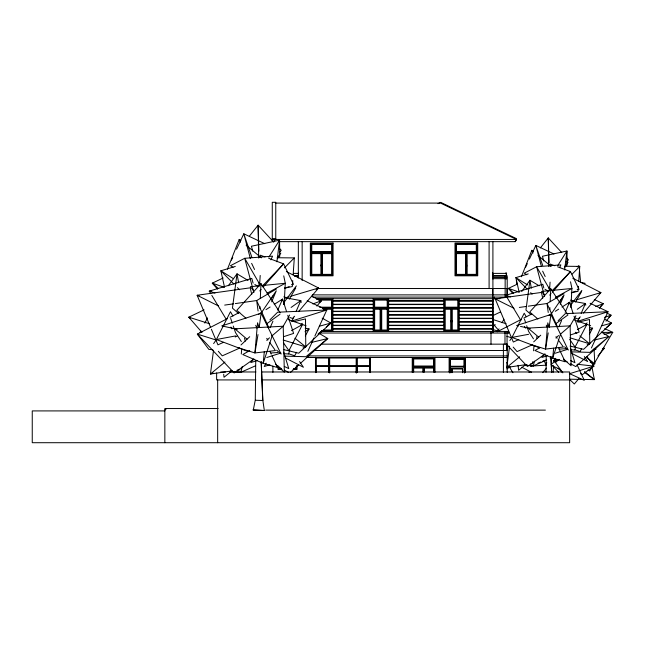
<?xml version="1.0" encoding="UTF-8"?>
<svg xmlns="http://www.w3.org/2000/svg" width="645" height="645" viewBox="0 0 645 645"><rect width="100%" height="100%" fill="white"/><g stroke="black" fill="none" stroke-linecap="round" stroke-linejoin="round"><path stroke-width="0.97" d="M255.751 360.547L255.275 400.053L253.275 410.123L264.337 410.518L262.862 400.505L261.209 361.861M546.025 372.221L546.234 355.371M451.887 372.552L451.976 368.505L462.465 368.505L462.554 372.552M259.427 284.526L259.5 282.526M549.419 289.565L549.492 287.606M258.992 285.84L259.121 282.873M260.257 257.178L260.346 255.202L264.998 256.928M259.854 308.471L259.943 306.48M260.298 298.522L260.959 283.598L236.804 310.342L245.955 318.219M549.113 289.129L549.201 287.122M550.137 266.054L550.225 264.047L554.821 265.756M549.83 309.656L549.919 307.665M550.185 301.699L550.757 288.75L529.738 312.027L537.882 319.025M284.139 304.214L285.292 283.276L283.744 275.875M570.873 307.488L571.93 288.468L570.535 281.817M553.112 372.35L553.499 366.392M259.564 285.235L260.209 275.463M549.548 290.04L550.072 282.147M292.741 280.615L292.338 286.541L284.518 288.178M293.153 274.697L294.305 257.911L277.35 257.742M578.396 286.332L578.057 291.314L571.309 292.733L575.921 291.209M578.742 281.349L579.766 266.409L565.02 266.256M241.303 354.016L241.69 349.098M532.73 361.716L532.568 363.699L530.585 363.982M533.592 350.824L533.979 345.873M264.337 351.485L263.176 363.32L277.576 367.569L272.077 355.935M553.66 348.179L552.684 358.112L565.213 361.813L558.385 347.365M276.923 261.781L279.559 240.206L251.421 246.245L252.727 251.074M564.625 269.916L566.939 251.002L542.461 256.258L543.735 260.967M213.511 350.533L210.431 374.019L232.152 370.883M506.341 275.971L492.748 275.971M505.624 273.109C506.68 271.956 507.026 274.617 505.712 273.778M525.635 364.699L506.793 367.424L509.494 346.897M259.242 327.063L261.104 313.164L276.27 290.806L271.682 301.836M549.218 326.894L550.886 314.478L564.077 295.023L560.263 304.198M258.008 334.545L254.928 352.944L238.11 347.711M548.226 332.893L545.509 349.09L530.875 344.535M546.734 362.482L546.073 365.344L544.162 360.708M232.627 371.746L240.924 372.246L242.294 366.433M526.11 365.441L533.326 365.884L534.439 361.16M289.774 350.211L288.573 353.992L283.695 353.686M575.671 347.204L574.776 350.001L570.881 349.751M272.343 335.271L263.176 363.32L242.802 354.557L249.728 350.574M560.658 333.715L552.684 358.112L534.963 350.493L540.067 347.558M227.435 269.231L239.222 239.416L240.746 240.69M521.394 276.761L531.843 250.316L533.391 251.606M292.04 320.855L293.636 317.171M296.023 311.64L300.804 300.586L284.163 297.579M577.622 321.573L579.186 317.961M581.137 313.454L585.418 303.529L570.978 300.925M270.142 327.652L272.94 321.202M277.745 310.148L282.55 299.095L286.533 311.495M558.796 326.967L561.577 320.557M565.165 312.309L569.535 302.239L573.139 313.438M270.94 259.838L272.569 256.162L244.705 258.298L230.499 265.675L233.022 267.304M559.634 267.635L560.86 264.885L536.616 266.748L524.256 273.158L526.739 274.762M283.373 304.319L284.574 301.618L296.361 285.92M570.486 306.262L571.301 304.432L581.855 290.387M307.858 351.348L314.034 337.867M314.857 336.069L326.797 309.995L307.189 300.747M591.433 347.986L608.033 311.72L590.111 303.263M231.45 260.112L232.732 257.387M236.562 249.22L243.802 233.796L264.74 243.681M525.57 267.288L527.279 263.644M529.416 259.088L535.834 245.422L553.934 253.977M437.987 203.651L440.688 202.361L516.435 238.642L516.435 239.44L515.379 241.649L279.067 241.649M200.861 330.958L199.982 332.699L201.812 331.981M204.828 323.113L207.472 317.888M497.706 331.474L499.028 328.845M502.124 322.726L503.898 319.227M296.515 352.307L294.652 355.766L288.307 353.645M305.343 335.868L309.068 328.942L305.19 328.16M581.459 348.953L580.073 351.541L574.397 349.646M589.361 334.255L592.61 328.2L589.691 327.62M289.621 315.026L283.211 326.241L271.932 335.932M575.904 315.728L570.115 325.854L560.473 334.134M515.17 241.649L516.435 239.44L440.551 203.086L275.762 203.086M289.274 299.191L295.741 287.96M575.59 301.981L581.605 291.532M266.175 363.183L264.257 366.497L269.908 364.78M555.127 358.281L553.62 360.878L558.433 359.418M268.868 257.17L279.559 240.206L279.785 256.315L277.447 258.202M557.877 265.393L566.939 251.002L567.14 265.014L564.843 266.861M271.513 298.216L273.149 295.676M559.739 301.787L562.956 296.789M213.64 343.608L216.389 339.528L230.475 311.728L232.958 316.098M509.856 340.568L511.985 337.416L524.232 313.228L526.191 316.671M228.354 285.743L237.029 273.843L248.051 280.43M521.716 291.54L529.932 280.269L539.131 285.767M277.197 257.903L280.817 253.138M258.718 286.251L259.927 284.663M564.48 266.933L568.035 262.257L566.213 261.418M548.693 291.217L549.863 289.678L536.616 266.748L544.606 296.595M281.373 300.618L282.55 299.095L274.254 304.375M568.382 303.739L569.535 302.239L561.997 307.044M249.454 236.086L258.105 225.186L273.754 242.173M540.357 247.914L548.274 237.932L561.69 252.501M279.333 252.574L281.236 250.292L279.874 248.817M566.52 262.031L568.398 259.782L566.383 257.597M606.018 321.17L611.073 315.179L606.663 312.954M578.791 378.671L574.316 383.993L569.366 379.187M597.98 355.879L604.373 348.284L602.527 348.477M300.989 324.83L302.263 323.33M316.88 306.053L321.323 300.796L311.398 296.208M542.679 372.657L546.509 368.118M585.773 324.403L587.071 322.871M599.39 308.318L603.277 303.714L594.303 299.57M294.604 316.227L292.661 318.517L289.903 317.485M298.498 311.656L318.598 288.009L286.388 271.561M580.274 316.856L578.339 319.138L575.566 318.098M583.499 313.067L600.906 292.588L572.8 278.245M253.896 358.942L250.736 362.603L257.339 360.507M544.864 354.008L541.865 357.483L547.605 355.661M259.79 290.927L261.112 289.428M263.096 287.17L283.606 263.853L268.723 258.314M549.734 295.136L551.032 293.66M552.33 292.185L570.462 271.577L557.586 266.788M262.257 286.195L283.606 263.853L293.491 284.34L291.508 284.655M552.37 290.508L570.462 271.577L579.057 289.403L577.114 289.71M284.445 267.885L294.305 257.911M319.928 302.207L321.323 300.796L312.889 303.94M572.115 274.149L579.766 266.409M600.447 306.577L603.277 303.714L595.738 306.528M164.846 410.22L166.531 408.535M278.624 366.771L278.624 368.738L278.785 366.674L278.769 368.593L280.728 368.577M269.933 319.864L277.624 312.22L326.797 309.995L291.459 321.137M558.159 320.71L565.254 313.655L608.033 311.72L577.654 321.299M241.004 344.962L249.712 336.706M533.689 341.866L540.728 335.19M608.888 317.195L611.073 315.179L604.454 317.421M290.492 372.391L298.7 364.941M300.191 363.587L327.781 338.536L319.259 333.449M266.708 340.35L269.529 337.811M555.901 338.004L558.618 335.553M318.001 334.15L321.782 330.885M326.322 326.967L330.853 323.048L322.178 318.146M606.324 327.604L611.565 323.072L604.623 319.154M224.952 362.014L210.431 374.019L213.302 373.108M506.793 367.424L519.668 356.782M273.061 241.649L275.762 239.44L275.762 202.288L272.271 202.288L272.271 240.916M231.829 370.964L224.017 377.269L223.702 374.269M525.675 364.554L518.62 370.254L518.096 365.288M322.226 266.32L322.226 264.934M551.128 364.336L555.917 360.829M267.014 323.564L279.938 314.276M556.111 323.459L567.971 314.945M291.097 307.447L300.804 300.586L301.215 302.424M253.525 359.249L234.151 372.947L197.346 334.102L227.403 318.638M577.259 309.31L585.418 303.529L585.781 305.133M545.009 354.057L527.433 366.489L506.317 344.196M305.021 331.756L309.068 328.942M525.425 365.634L527.046 364.506M589.369 330.458L592.61 328.2M559.546 359.362L556.304 361.571L555.369 359.878M316.139 289.629L318.598 288.009L291.008 296.184M599.253 293.677L600.906 292.588L576.767 299.748M258.492 314.413L261.806 312.301M265.958 309.664L270.102 307.02M548.581 315.582L551.096 313.978M555.289 311.309L558.643 309.173M529.005 372.407L530.714 371.399M276.342 289.057L256.654 300.554L235.344 303.585M563.94 293.62L547.016 303.513L528.239 306.173M506.752 368.867L510.187 366.884M291.451 330.651L302.529 324.508L306.101 325.83M577.348 329.659L586.926 324.346L590.651 325.725M267.038 293.225L285.292 283.276L261.33 285.622M555.345 297.506L571.93 288.468L551.33 290.492M230.055 317.276L239.779 312.277M497.182 331.78L521.112 319.477M523.772 318.106L531.746 314.002M577.315 266.812L579.065 265.933L577.219 266.683M492.619 326.056L495.32 324.757M204.062 309.858L188.775 317.179L201.909 332.336M492.449 315.816L500.536 311.938M223.154 277.987L212.31 283.147L217.494 289.121M517.282 284.155L508.429 288.363L512.969 293.588M223.396 342.358L217.937 344.849L211.383 329.24M235.215 336.972L237.029 336.142M518.806 339.544L513.323 342.043L495.223 298.909L541.421 292.435L542.743 298.321M239.747 348.05L222.259 355.847L218.316 351.291M532.641 344.672L517.088 351.606L513.202 347.123M240.924 372.246L255.509 365.82M533.326 365.884L546.71 359.983M550.282 358.402L552.064 357.62M532.375 365.376L530.529 366.11L546.371 365.159M537.93 363.167L540.703 362.063M542.55 361.329L545.323 360.224M302.997 348.002L305.778 346.921L305.496 318.928L293.991 321.605M587.111 344.865L589.756 343.85L589.506 319.493L577.823 322.21M284.477 288.259L289.186 286.662M284.139 336.513L293.588 333.425L287.759 315.308M570.688 334.868L579.146 332.102L574.042 316.235M266.772 357.515L280.922 353.025M507.696 367.134L509.486 366.57M555.264 353.234L567.713 349.284M569.309 373.786L593.948 366.142L586.837 356.419M235.272 266.458L220.856 270.803L224.371 286.477M528.231 273.899L515.863 277.624L519.144 292.233M520.837 320.347L505.761 295.313L542.792 284.26L543.824 288.025M285.3 297.877L289.105 296.748M571.938 301.183L574.832 300.32M319.275 326.257L330.853 323.048L298.732 353.202L283.405 349.542M601.898 325.749L611.565 323.072L583.62 349.316L570.059 346.075M604.075 334.457L612.75 332.32L589.772 370.964L588.038 369.988M311.333 342.455L327.781 338.536L305.932 356.725L285.042 356.137M594.263 340.036L608.888 336.553L601.221 331.973M553.434 361.152L556.312 360.539M602.43 348.671L604.373 348.284M592.86 364.151L594.787 363.788L594.069 349.026M235.683 335.916L216.389 339.528L248.333 351.589M528.626 334.295L511.985 337.416L539.776 347.905M237.094 370.166L240.053 369.738M224.686 305.093L233.409 303.86M519.346 307.439L526.264 306.456M466.674 264.918L466.714 266.337M451.814 320.549L451.814 321.968M451.186 321.968L451.186 320.549M275.463 350.566L254.928 352.944L257.548 322.79L258.879 326.934M593.263 349.437L596.036 349.147M259.33 285.816L250.349 286.694L253.517 290.548M549.371 290.685L541.526 291.451L544.493 295.063M271.037 352.968L277.882 352.517M559.046 349.139L566.737 348.631M253.017 409.849L264.337 410.518M211.157 291.097L209.238 291.137L210.786 293.709M601.938 332.465L612.75 332.32L604.663 328.619M272.271 238.642L275.762 238.642M272.271 239.44L516.435 239.44M466.004 264.91L466.004 266.337M293.491 273.383L298.498 273.383M492.748 273.383L506.656 273.383M298.498 273.94L298.103 277.858M492.748 273.94L493.151 278.842M294.442 275.802L298.337 275.802M492.909 275.802L507.212 275.802L507.212 277.471L492.909 277.471M294.539 275.971L298.498 275.971M492.909 278.664L507.212 278.664L507.212 297.103L313.091 297.103M317.227 288.517L507.212 288.517M312.365 294.878L507.059 294.878L507.059 288.517M316.211 298.691L499.907 298.691M492.909 299.248L493.07 332.175M316.671 299.328L332.28 299.328L332.28 307.988L322.524 307.988M318.565 300.119L331.482 300.119L331.482 307.197L319.557 307.197M332.909 300.755L373.213 300.755M388.629 300.755L443.792 300.755M459.208 300.755L492.909 300.755M332.909 301.07L373.213 301.07M388.629 301.07L443.792 301.07M459.208 301.07L492.909 301.07M332.909 304.255L373.213 304.255M388.629 304.255L443.792 304.255M459.208 304.255L492.909 304.255M332.909 304.569L373.213 304.569M388.629 304.569L443.792 304.569M459.208 304.569L492.909 304.569M332.909 307.754L373.213 307.754M388.629 307.754L443.792 307.754M459.208 307.754L492.909 307.754M332.909 308.068L373.213 308.068M388.629 308.068L443.792 308.068M459.208 308.068L492.909 308.068M322.524 308.463L332.28 308.463L332.28 330.796L321.549 330.796M323.258 309.261L331.482 309.261L331.482 330.006L323.258 330.006M332.909 311.245L373.213 311.245M388.629 311.245L443.792 311.245M459.208 311.245L492.909 311.245M332.909 311.567L373.213 311.567M388.629 311.567L443.792 311.567M459.208 311.567L492.909 311.567M332.909 314.744L373.213 314.744M388.629 314.744L443.792 314.744M459.208 314.744L492.909 314.744M332.909 315.066L373.213 315.066M388.629 315.066L443.792 315.066M459.208 315.066L492.909 315.066M332.909 318.243L373.213 318.243M388.629 318.243L443.792 318.243M459.208 318.243L492.909 318.243M332.909 318.557L373.213 318.557M388.629 318.557L443.792 318.557M459.208 318.557L492.909 318.557M332.909 321.742L373.213 321.742M388.629 321.742L443.792 321.742M459.208 321.742L492.909 321.742M332.909 322.057L373.213 322.057M388.629 322.057L443.792 322.057M459.208 322.057L492.909 322.057M332.909 325.233L373.213 325.233M388.629 325.233L443.792 325.233M459.208 325.233L492.909 325.233M332.909 325.556L373.213 325.556M388.629 325.556L443.792 325.556M459.208 325.556L492.909 325.556M332.909 328.732L373.213 328.732M388.629 328.732L443.792 328.732M459.208 328.732L492.909 328.732M332.909 329.055L373.213 329.055M388.629 329.055L443.792 329.055M459.208 329.055L492.909 329.055M321.049 331.433L508.647 331.433L508.647 333.022L319.13 333.022M321.146 344.156L507.212 344.156L507.212 372.391M314.212 350.509L506.897 350.509L506.897 344.156M307.786 355.919L507.212 355.919M306.641 357.507L507.212 357.507M413.042 358.298L434.182 358.298M464.529 358.854L449.912 358.854L449.912 372.891M329.184 365.771L356.685 365.771M370.198 365.771L357.185 365.771L357.185 358.007L369.69 358.007L369.69 365.771M329.184 366.271L356.685 366.271M450.307 366.247L464.134 366.247M450.146 367.045L464.295 367.045M294.33 368.577L296.434 368.738L296.434 365.78M462.642 372.608L462.707 368.634L451.734 368.634L451.798 372.608M278.624 368.738L281.591 368.738M293.459 368.738L296.434 368.738M462.675 368.666L451.766 368.666L462.618 368.722L462.497 372.697L462.465 368.505M282.01 369.375L277.987 369.375L277.987 365.667M293.048 369.375L297.063 369.375L297.063 365.667M220.655 371.972L225.677 371.972M229.701 371.972L255.904 371.972M261.886 371.972L569.648 371.972L569.648 442.712L32.25 442.712L32.25 410.913L164.846 410.913M255.88 379.921L216.631 379.921L216.631 372.963M261.918 379.921L569.648 379.921M218.139 408.535L164.846 408.535L164.846 442.712M265.667 410.123L545.396 410.123M569.68 379.204L594.359 379.623L591.941 366.836M551.693 365.417L553.337 365.457M571.139 351.847L589.885 352.372L608.888 336.553L575.8 366.594L570.648 363.796M506.406 346.075L509.348 346.341M212.842 349.743L208.851 349.38L197.346 334.102L216.285 340.076M262.862 400.505L255.412 400.239M556.74 361.885L554.781 361.66L562.843 372.858M577.299 364.24L593.948 366.142L582.346 374.616L580.565 373.778M518.596 325.975L516.669 325.54L550.886 314.478L568.261 350.074M520.515 326.402L530.15 328.547M237.158 329.305L221.775 325.886L261.104 313.164L281.083 354.081M198.999 295.692L197.128 295.265L210.617 327.402M580.419 282.236L585.217 283.357M491.974 329.313L498.722 331.24M569.946 337.811L589.756 343.85L579.855 335.916M283.123 340.012L305.778 346.921L294.926 338.222M506.833 336.295L511.59 337.795M492.74 319.477L506.115 323.717M209.673 323.79L188.775 317.179L190.34 318.372M505.761 295.313L510.542 296.877M214.962 293.007L209.238 291.137L251.8 278.43L253.09 283.139M574.55 320.13L586.926 324.346L575.074 347.058L569.624 339.326M288.468 319.71L302.529 324.508L288.912 350.614L283.381 342.769M518.886 292.008L508.429 288.363L513.581 292.983M224.565 287.42L212.31 283.147L218.292 288.517M590.119 362.087L594.787 363.788L586.966 357.765M552.16 365.755L560.424 369.504M569.6 373.673L584.273 380.332L577.073 364.852M570.527 360.555L574.945 362.7L570.591 348.373M284.284 366.416L288.758 368.593L283.752 352.13M495.223 298.909L514.025 308.326M218.599 306.02L197.128 295.265L250.228 287.823L251.735 294.539M571.768 353.363L587.684 361.522L584.322 356.548M285.469 358.039L303.408 367.231L299.586 361.595M521.692 367.199L531.48 372.278M563.778 360.055L567.213 361.926M276.544 365.892L280.946 368.279M284.469 370.198L288.863 372.592M570.793 300.046L573.397 301.521M283.994 296.579L287.46 298.538M544.985 289.266L548.331 291.266M254.831 284.485L257.379 286.009M527.554 284.937L515.863 277.624L527.126 289.081M233.45 278.68L220.856 270.803L233.966 284.139M584.773 372.536L594.359 379.623L584.491 371.536M575.284 332.248L576.807 333.473M538.011 255.452L551.112 266.369M246.092 245.14L261.362 257.863M533.342 251.59L531.843 250.316L533.02 253.033M240.762 240.722L239.222 239.416L240.416 242.173M538.72 337.174L528.045 328.095L570.115 325.854L571.099 365.78L563.601 359.063M247.003 339.157L234.853 328.821L283.211 326.241L284.34 372.133L275.439 364.159M531.085 314.631L525.949 310.092L529.932 280.269L531.343 288.178M564.593 346.841L567.527 349.429M238.4 313.381L232.442 308.125L237.029 273.843L238.602 282.736M276.673 350.203L280.349 353.436M558.046 368.214L562.287 372.326M530.65 292.661L532.06 294.096M237.416 287.654L239.489 289.758M553.136 366.449L558.562 372.197M492.49 323.201L499.609 331.425M555.99 336.698L557.127 338.286M558.264 339.875L563.375 347.018L545.509 349.09L547.79 322.847L549.177 327.184M266.724 338.351L267.885 339.98M269.634 342.422L274.875 349.751M550.757 288.75L567.439 314.123M260.959 283.598L280.196 312.865M533.471 338.835L528.634 331.441L526.683 325.717M241.351 341.56L235.53 332.659L233.264 326.015M506.68 362.53L507.72 364.231M509.276 366.779L512.92 372.721M524.482 326.386L525.522 328.111M211.818 295.426L226.274 319.412M230.918 327.12L231.95 328.837M230.821 370.262L231.845 371.963M259.443 283.808L244.705 258.298L253.888 292.604M542.639 271.158L545.186 276.52M251.631 263.37L254.533 269.481M269.957 351.461L271.231 354.145M557.232 326.314L547.016 303.513L548.226 312.462M268.844 327.765L256.654 300.554L258.081 311.035M546.259 325.177L547.033 327.007M255.726 325.314L256.871 328.015M542.679 265.409L535.834 245.422L541.381 266.393M251.864 257.315L243.802 233.796L250.365 258.597M524.409 319.041L525.707 322.855M230.676 318.412L232.297 323.161M536.559 336.738L537.091 338.601M244.503 338.27L245.326 341.124M516.322 280.486L517.032 284.332M579.347 268.868L580.645 282.526M548.798 266.474L548.274 237.932L549.016 262.563M258.709 258.073L258.105 225.186L258.887 251.163M550.967 356.645L551.644 372.56M550.951 356.516L551.588 372.471M261.193 361.716L262.733 400.311M508.486 331.433L508.486 333.022M507.059 331.433L507.059 344.156M507.059 345.97L507.059 350.509M506.817 277.471L506.817 278.664M506.462 278.842L506.462 273.94L506.067 278.842M505.148 275.802L505.148 297.103M504.987 331.433L504.987 344.156M503.398 344.156L503.398 372.334M494.497 297.103L494.497 298.691M492.909 241.633L492.909 332.296M492.748 272.827L492.748 278.842M492.748 288.517L492.748 294.878M490.998 331.433L490.998 344.156M489.095 241.633L489.095 288.517M466.359 252.832L466.359 275.165M465.327 372.036L465.327 358.064L449.113 358.064L449.113 372.036M464.932 372.31L464.932 358.459L449.509 358.459L449.509 372.31M464.65 372.81L464.69 358.701L449.75 358.701L449.831 372.842M464.61 358.781L464.529 372.891M464.295 372.06L464.295 359.096L450.146 359.096L450.146 372.06M464.134 367.045L464.134 359.257L450.307 359.257L450.307 367.045M459.208 298.691L459.208 331.433M451.976 368.505L451.976 372.713M451.5 308.463L451.5 330.796M443.792 298.691L443.792 331.433M434.98 357.507L434.98 372.391M434.343 372.141L434.343 367.279L412.881 367.279L412.881 372.141M433.545 372.028L433.545 368.077L424.41 368.077L424.41 372.028M423.612 367.279L423.612 372.141M422.814 372.028L422.814 368.077L413.679 368.077L413.679 372.028M412.244 357.507L412.244 372.391M388.629 298.691L388.629 331.433M381.517 320.702L381.517 321.815M380.921 308.463L380.921 330.796M373.213 298.691L373.213 331.433M370.399 357.306L370.399 372.375M370.198 357.507L370.198 372.625M370.036 372.23L370.036 366.271L356.838 366.271L356.838 372.23M369.891 366.271L369.891 372.189M369.69 366.271L369.69 372.141M357.185 366.271L357.185 372.141M356.983 366.271L356.887 372.375M356.685 357.507L356.685 372.625M356.483 366.344L356.483 372.375M356.379 365.844L356.379 372.875M356.177 372.891L356.177 358.007L329.684 358.007L329.684 372.891M332.909 298.691L332.909 331.433M329.184 357.507L329.184 372.625M328.982 372.375L329.023 366.271L315.824 366.271L315.824 372.23M328.877 366.271L328.877 372.189M328.676 366.271L328.676 372.141M321.702 252.832L321.702 275.165M316.171 366.271L316.171 372.141M315.969 366.271L315.969 372.189M315.671 357.507L315.671 372.625M315.469 357.306L315.469 372.375M302.15 241.633L302.15 280.535M298.498 272.827L298.498 277.858M298.337 241.633L298.337 277.471M296.273 366.674L296.289 368.593M272.9 366.142L272.9 372.367M217.663 379.921L217.663 442.712M321.113 265.031L321.395 266.337L321.113 265.031M333.07 243.052L310.342 243.052L310.342 275.802L333.07 275.802L333.07 243.052M477.727 243.052L454.999 243.052L454.999 275.802L477.727 275.802L477.727 243.052M332.433 243.689L310.979 243.689L310.979 252.348L332.433 252.348L332.433 243.689M477.09 243.689L455.628 243.689L455.628 252.348L477.09 252.348L477.09 243.689M331.643 244.479L311.769 244.479L311.769 251.558L331.643 251.558L331.643 244.479M476.3 244.479L456.426 244.479L456.426 251.558L476.3 251.558L476.3 244.479M332.433 252.832L310.979 252.832L310.979 275.165L332.433 275.165L332.433 252.832M477.09 252.832L455.628 252.832L455.628 275.165L477.09 275.165L477.09 252.832M320.912 253.622L311.769 253.622L311.769 274.367L320.912 274.367L320.912 253.622M331.643 253.622L322.5 253.622L322.5 274.367L331.643 274.367L331.643 253.622M465.569 253.622L456.426 253.622L456.426 274.367L465.569 274.367L465.569 253.622M476.3 253.622L467.157 253.622L467.157 274.367L476.3 274.367L476.3 253.622M387.992 299.328L373.842 299.328L373.842 307.988L387.992 307.988L387.992 299.328M458.571 299.328L444.421 299.328L444.421 307.988L458.571 307.988L458.571 299.328M387.202 300.119L374.64 300.119L374.64 307.197L387.202 307.197L387.202 300.119M457.781 300.119L445.219 300.119L445.219 307.197L457.781 307.197L457.781 300.119M387.992 308.463L373.842 308.463L373.842 330.796L387.992 330.796L387.992 308.463M458.571 308.463L444.421 308.463L444.421 330.796L458.571 330.796L458.571 308.463M380.123 309.261L374.64 309.261L374.64 330.006L380.123 330.006L380.123 309.261M387.202 309.261L381.711 309.261L381.711 330.006L387.202 330.006L387.202 309.261M450.702 309.261L445.219 309.261L445.219 330.006L450.702 330.006L450.702 309.261M457.781 309.261L452.29 309.261L452.29 330.006L457.781 330.006L457.781 309.261M328.676 358.007L316.171 358.007L316.171 365.771L328.676 365.771L328.676 358.007M434.343 358.144L412.881 358.144L412.881 366.803L434.343 366.803L434.343 358.144M433.545 358.934L413.679 358.934L413.679 366.013L433.545 366.013L433.545 358.934"/></g></svg>
